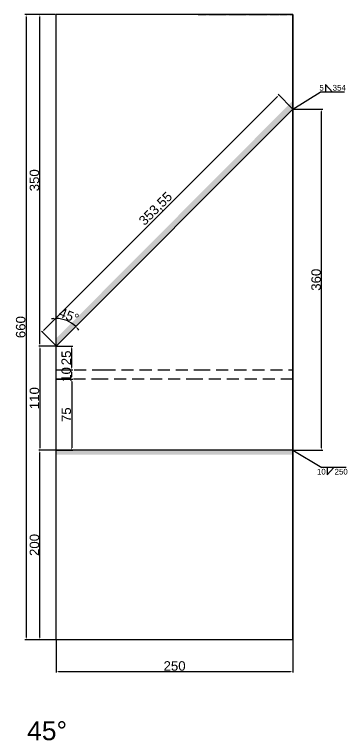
# Model space of a CAD drawing. Header units: millimetres. Extents: x 277 to 35015, y -7843 to 25622.
# Drawn here: x 3551 to 3902, y -7032 to -6266 of the extents above; entities that cross this region are included whole.
import ezdxf

# ---------------------------------------------------------------- set-up
doc = ezdxf.new("R2010")
doc.units = ezdxf.units.MM
doc.linetypes.add('DASHED', pattern=[19.05, 12.7, -6.35])
doc.linetypes.add('JIS_09_08', pattern=[10.75, 8, -0.55, 0.55, -0.55, 0.55, -0.55])
doc.layers.add('尺寸标注', color=6, linetype='Continuous')
doc.layers.add('焊缝', color=250, linetype='Continuous')
doc.styles.get("Standard").update_dxf_attribs({"font": 'arial.ttf'})
doc.dimstyles.new('ISO-25-JHF', dxfattribs={"dimtxt": 10, "dimasz": 2.5, "dimexe": 1.25, "dimexo": 0.625, "dimtad": 1, "dimtxsty": 'Standard', "dimcen": 2.5, "dimadec": 0, "dimazin": 0, "dimtfac": 1, "dimtmove": 0, "dimatfit": 3, "dimfxl": 1, "dimarcsym": 0})

# ---------------------------------------------------------------- blocks, each defined once
blk = doc.blocks.new('*D1046')
at = {"layer": 'Defpoints', "color": 0, "transparency": 16777216}
for p in [(3594.77, -6315.98), (3694.77, -6515.98), (3609.33, -6590.77), (3594.77, -6615.98), (3594.77, -6975.98)]:
    blk.add_point(p, dxfattribs=at)
at = {"layer": '尺寸标注', "color": 0, "lineweight": -2, "transparency": 16777216}
for start, end in [(94.92197, 99.84395), (45, 90), (35.15605, 40.07803)]:
    blk.add_arc((3594.77, -6615.98), 29.11, start, end, dxfattribs=at)
at = {"layer": '尺寸标注', "color": 0, "transparency": 16777216}
for points in [[(3592.26, -6586.56), (3592.29, -6587.39), (3594.77, -6586.87)], [(3616.74, -6597.52), (3617.35, -6596.95), (3615.36, -6595.39)]]:
    blk.add_solid(points, dxfattribs=at)
at = {"layer": '尺寸标注', "color": 0, "transparency": 16777216, "insert": (3608.1, -6583.81), "char_height": 10, "attachment_point": 5, "rotation": 337.5}
blk.add_mtext('45°', dxfattribs=at)
blk = doc.blocks.new('*D1043')
at = {"layer": 'Defpoints', "color": 0, "transparency": 16777216}
for p in [(3594.77, -6925.98), (3844.77, -6925.98), (3844.77, -6959.48)]:
    blk.add_point(p, dxfattribs=at)
at = {"layer": '尺寸标注', "color": 0, "lineweight": -2, "transparency": 16777216}
for p, q in [((3594.77, -6926.6), (3594.77, -6960.73)), ((3844.77, -6926.6), (3844.77, -6960.73)), ((3597.27, -6959.48), (3842.27, -6959.48))]:
    blk.add_line(p, q, dxfattribs=at)
at = {"layer": '尺寸标注', "color": 0, "transparency": 16777216}
for points in [[(3597.27, -6959.06), (3597.27, -6959.9), (3594.77, -6959.48)], [(3842.27, -6959.06), (3842.27, -6959.9), (3844.77, -6959.48)]]:
    blk.add_solid(points, dxfattribs=at)
at = {"layer": '尺寸标注', "color": 0, "transparency": 16777216, "insert": (3719.77, -6953.75), "char_height": 10, "attachment_point": 5}
blk.add_mtext('250', dxfattribs=at)
blk = doc.blocks.new('*D1047')
at = {"layer": 'Defpoints', "color": 0, "transparency": 16777216}
for p in [(3594.77, -6265.98), (3562.99, -6925.98), (3594.77, -6925.98)]:
    blk.add_point(p, dxfattribs=at)
at = {"layer": '尺寸标注', "color": 0, "lineweight": -2, "transparency": 16777216}
for p, q in [((3594.15, -6265.98), (3561.74, -6265.98)), ((3562.99, -6268.48), (3562.99, -6923.48)), ((3594.15, -6925.98), (3561.74, -6925.98))]:
    blk.add_line(p, q, dxfattribs=at)
at = {"layer": '尺寸标注', "color": 0, "transparency": 16777216}
for points in [[(3562.57, -6268.48), (3563.4, -6268.48), (3562.99, -6265.98)], [(3562.57, -6923.48), (3563.4, -6923.48), (3562.99, -6925.98)]]:
    blk.add_solid(points, dxfattribs=at)
at = {"layer": '尺寸标注', "color": 0, "transparency": 16777216, "insert": (3557.26, -6595.98), "char_height": 10, "attachment_point": 5, "rotation": 90}
blk.add_mtext('660', dxfattribs=at)
blk = doc.blocks.new('*D1048')
at = {"layer": 'Defpoints', "color": 0, "transparency": 16777216}
for p in [(3844.77, -6365.98), (3875.01, -6365.98), (3844.77, -6725.98)]:
    blk.add_point(p, dxfattribs=at)
at = {"layer": '尺寸标注', "color": 0, "lineweight": -2, "transparency": 16777216}
for p, q in [((3845.4, -6365.98), (3876.26, -6365.98)), ((3875.01, -6723.48), (3875.01, -6368.48)), ((3845.4, -6725.98), (3876.26, -6725.98))]:
    blk.add_line(p, q, dxfattribs=at)
at = {"layer": '尺寸标注', "color": 0, "transparency": 16777216}
for points in [[(3874.6, -6368.48), (3875.43, -6368.48), (3875.01, -6365.98)], [(3874.6, -6723.48), (3875.43, -6723.48), (3875.01, -6725.98)]]:
    blk.add_solid(points, dxfattribs=at)
at = {"layer": '尺寸标注', "color": 0, "transparency": 16777216, "insert": (3869.28, -6545.98), "char_height": 10, "attachment_point": 5, "rotation": 90}
blk.add_mtext('360', dxfattribs=at)
blk = doc.blocks.new('*D1049')
at = {"layer": 'Defpoints', "color": 0, "transparency": 16777216}
for p in [(3594.77, -6615.98), (3577.5, -6725.98), (3594.77, -6725.98)]:
    blk.add_point(p, dxfattribs=at)
at = {"layer": '尺寸标注', "color": 0, "lineweight": -2, "transparency": 16777216}
for p, q in [((3594.15, -6615.98), (3576.25, -6615.98)), ((3577.5, -6618.48), (3577.5, -6723.48)), ((3594.15, -6725.98), (3576.25, -6725.98))]:
    blk.add_line(p, q, dxfattribs=at)
at = {"layer": '尺寸标注', "color": 0, "transparency": 16777216}
for points in [[(3577.08, -6618.48), (3577.91, -6618.48), (3577.5, -6615.98)], [(3577.08, -6723.48), (3577.91, -6723.48), (3577.5, -6725.98)]]:
    blk.add_solid(points, dxfattribs=at)
at = {"layer": '尺寸标注', "color": 0, "transparency": 16777216, "insert": (3571.77, -6670.98), "char_height": 10, "attachment_point": 5, "rotation": 90}
blk.add_mtext('110', dxfattribs=at)
blk = doc.blocks.new('*D1051')
at = {"layer": 'Defpoints', "color": 0, "transparency": 16777216}
for p in [(3594.77, -6650.98), (3594.77, -6725.98), (3611.11, -6725.98)]:
    blk.add_point(p, dxfattribs=at)
at = {"layer": '尺寸标注', "color": 0, "lineweight": -2, "transparency": 16777216}
for p, q in [((3595.4, -6650.98), (3612.36, -6650.98)), ((3611.11, -6653.48), (3611.11, -6723.48)), ((3595.4, -6725.98), (3612.36, -6725.98))]:
    blk.add_line(p, q, dxfattribs=at)
at = {"layer": '尺寸标注', "color": 0, "transparency": 16777216}
for points in [[(3610.69, -6653.48), (3611.53, -6653.48), (3611.11, -6650.98)], [(3610.69, -6723.48), (3611.53, -6723.48), (3611.11, -6725.98)]]:
    blk.add_solid(points, dxfattribs=at)
at = {"layer": '尺寸标注', "color": 0, "transparency": 16777216, "insert": (3605.4, -6688.48), "char_height": 10, "attachment_point": 5, "rotation": 90}
blk.add_mtext('75', dxfattribs=at)
blk = doc.blocks.new('*D1052')
at = {"layer": 'Defpoints', "color": 0, "transparency": 16777216}
for p in [(3594.77, -6640.98), (3611.11, -6640.98), (3594.77, -6650.98)]:
    blk.add_point(p, dxfattribs=at)
at = {"layer": '尺寸标注', "color": 0, "lineweight": -2, "transparency": 16777216}
for p, q in [((3595.4, -6640.98), (3612.36, -6640.98)), ((3611.11, -6648.48), (3611.11, -6643.48)), ((3595.4, -6650.98), (3612.36, -6650.98))]:
    blk.add_line(p, q, dxfattribs=at)
at = {"layer": '尺寸标注', "color": 0, "transparency": 16777216}
for points in [[(3610.69, -6643.48), (3611.53, -6643.48), (3611.11, -6640.98)], [(3610.69, -6648.48), (3611.53, -6648.48), (3611.11, -6650.98)]]:
    blk.add_solid(points, dxfattribs=at)
at = {"layer": '尺寸标注', "color": 0, "transparency": 16777216, "insert": (3605.38, -6645.98), "char_height": 10, "attachment_point": 5, "rotation": 90}
blk.add_mtext('10', dxfattribs=at)
blk = doc.blocks.new('*D1053')
at = {"layer": 'Defpoints', "color": 0, "transparency": 16777216}
for p in [(3594.77, -6615.98), (3611.11, -6615.98), (3594.77, -6640.98)]:
    blk.add_point(p, dxfattribs=at)
at = {"layer": '尺寸标注', "color": 0, "lineweight": -2, "transparency": 16777216}
for p, q in [((3595.4, -6615.98), (3612.36, -6615.98)), ((3611.11, -6638.48), (3611.11, -6618.48)), ((3595.4, -6640.98), (3612.36, -6640.98))]:
    blk.add_line(p, q, dxfattribs=at)
at = {"layer": '尺寸标注', "color": 0, "transparency": 16777216}
for points in [[(3610.69, -6618.48), (3611.53, -6618.48), (3611.11, -6615.98)], [(3610.69, -6638.48), (3611.53, -6638.48), (3611.11, -6640.98)]]:
    blk.add_solid(points, dxfattribs=at)
at = {"layer": '尺寸标注', "color": 0, "transparency": 16777216, "insert": (3605.38, -6628.48), "char_height": 10, "attachment_point": 5, "rotation": 90}
blk.add_mtext('25', dxfattribs=at)
blk = doc.blocks.new('*D1054')
at = {"layer": 'Defpoints', "color": 0, "transparency": 16777216}
for p in [(3577.5, -6725.98), (3594.77, -6725.98), (3594.77, -6925.98)]:
    blk.add_point(p, dxfattribs=at)
at = {"layer": '尺寸标注', "color": 0, "lineweight": -2, "transparency": 16777216}
for p, q in [((3594.15, -6725.98), (3576.25, -6725.98)), ((3577.5, -6923.48), (3577.5, -6728.48)), ((3594.15, -6925.98), (3576.25, -6925.98))]:
    blk.add_line(p, q, dxfattribs=at)
at = {"layer": '尺寸标注', "color": 0, "transparency": 16777216}
for points in [[(3577.08, -6728.48), (3577.91, -6728.48), (3577.5, -6725.98)], [(3577.08, -6923.48), (3577.91, -6923.48), (3577.5, -6925.98)]]:
    blk.add_solid(points, dxfattribs=at)
at = {"layer": '尺寸标注', "color": 0, "transparency": 16777216, "insert": (3571.77, -6825.98), "char_height": 10, "attachment_point": 5, "rotation": 90}
blk.add_mtext('200', dxfattribs=at)
blk = doc.blocks.new('*D1055')
at = {"layer": 'Defpoints', "color": 0, "transparency": 16777216}
for p in [(3577.5, -6265.98), (3594.77, -6265.98), (3594.77, -6615.98)]:
    blk.add_point(p, dxfattribs=at)
at = {"layer": '尺寸标注', "color": 0, "lineweight": -2, "transparency": 16777216}
for p, q in [((3594.15, -6265.98), (3576.25, -6265.98)), ((3577.5, -6613.48), (3577.5, -6268.48)), ((3594.15, -6615.98), (3576.25, -6615.98))]:
    blk.add_line(p, q, dxfattribs=at)
at = {"layer": '尺寸标注', "color": 0, "transparency": 16777216}
for points in [[(3577.08, -6268.48), (3577.91, -6268.48), (3577.5, -6265.98)], [(3577.08, -6613.48), (3577.91, -6613.48), (3577.5, -6615.98)]]:
    blk.add_solid(points, dxfattribs=at)
at = {"layer": '尺寸标注', "color": 0, "transparency": 16777216, "insert": (3571.76, -6440.98), "char_height": 10, "attachment_point": 5, "rotation": 90}
blk.add_mtext('350', dxfattribs=at)
blk = doc.blocks.new('*D1056')
at = {"layer": 'Defpoints', "color": 0, "transparency": 16777216}
for p in [(3829.91, -6351.11), (3844.77, -6365.98), (3594.77, -6615.98)]:
    blk.add_point(p, dxfattribs=at)
at = {"layer": '尺寸标注', "color": 0, "lineweight": -2, "transparency": 16777216}
for p, q in [((3581.68, -6599.35), (3828.14, -6352.88)), ((3844.33, -6365.53), (3829.03, -6350.23)), ((3594.33, -6615.53), (3579.03, -6600.23))]:
    blk.add_line(p, q, dxfattribs=at)
at = {"layer": '尺寸标注', "color": 0, "transparency": 16777216}
for points in [[(3827.85, -6352.59), (3828.44, -6353.18), (3829.91, -6351.11)], [(3581.38, -6599.05), (3581.97, -6599.64), (3579.91, -6601.11)]]:
    blk.add_solid(points, dxfattribs=at)
at = {"layer": '尺寸标注', "color": 0, "transparency": 16777216, "insert": (3700.22, -6471.42), "char_height": 10, "attachment_point": 5, "rotation": 45}
blk.add_mtext('353,55', dxfattribs=at)

msp = doc.modelspace()

# ---------------------------------------------------------------- hatches: boundary and pattern name
at = {"layer": '焊缝'}
h = msp.add_hatch(color=250, dxfattribs=at)
h.dxf.hatch_style = 1
h.paths.add_polyline_path([(3594.772, -6607.777), (3594.772, -6615.976), (3844.772, -6365.976), (3844.772, -6356.826)])
h = msp.add_hatch(color=250, dxfattribs=at)
h.dxf.hatch_style = 1
h.paths.add_polyline_path([(3594.772, -6725.546), (3594.772, -6730.546), (3844.772, -6730.546), (3844.772, -6725.546)])

# ---------------------------------------------------------------- linework, layer by layer
for p, q in [((3594.772, -6925.976), (3594.772, -6265.976)), ((3844.772, -6265.976), (3594.772, -6265.976)), ((3844.772, -6265.976), (3844.772, -6925.976)), ((3844.772, -6925.976), (3844.772, -6265.976)), ((3594.772, -6615.976), (3844.772, -6365.976)), ((3644.772, -6725.976), (3594.772, -6725.976)), ((3744.772, -6725.976), (3644.772, -6725.976)), ((3844.772, -6725.976), (3744.772, -6725.976)), ((3644.772, -6925.976), (3594.772, -6925.976)), ((3744.772, -6925.976), (3644.772, -6925.976)), ((3844.772, -6925.976), (3744.772, -6925.976))]:
    msp.add_line(p, q)
at = {"linetype": 'JIS_09_08'}
msp.add_line((3744.772, -6265.976), (3844.772, -6265.976), dxfattribs=at)
at = {"linetype": 'DASHED'}
for p, q in [((3594.772, -6640.976), (3644.772, -6640.976)), ((3644.772, -6640.976), (3744.772, -6640.976)), ((3744.772, -6640.976), (3844.772, -6640.976)), ((3644.772, -6650.976), (3594.772, -6650.976)), ((3744.772, -6650.976), (3644.772, -6650.976)), ((3844.772, -6650.976), (3744.772, -6650.976))]:
    msp.add_line(p, q, dxfattribs=at)
at = {"layer": '尺寸标注'}
for p, q in [((3879.179, -6340.022), (3886.411, -6347.786)), ((3879.179, -6340.022), (3879.179, -6347.786)), ((3844.772, -6365.976), (3873.529, -6347.786)), ((3899.292, -6347.786), (3873.529, -6347.786)), ((3844.772, -6725.976), (3875.222, -6744.166)), ((3900.985, -6744.166), (3875.222, -6744.166)), ((3880.872, -6744.166), (3880.872, -6751.931)), ((3880.872, -6751.931), (3888.103, -6744.166))]:
    msp.add_line(p, q, dxfattribs=at)

# ---------------------------------------------------------------- texts
at = {"insert": (3564.007, -7012.082), "char_height": 20, "attachment_point": 1}
msp.add_mtext_dynamic_manual_height_columns('45° ', width=70.10425, gutter_width=12.5, heights=[0], dxfattribs=at)
at = {"layer": '尺寸标注', "char_height": 6}
for s, insert, attachment_point in [('5    354', (3872.709, -6340.269), 1), ('10    250', (3870.115, -6751.683), 7)]:
    msp.add_mtext_dynamic_manual_height_columns(s, width=68.30832, gutter_width=12.5, heights=[0], dxfattribs=dict(at, insert=insert, attachment_point=attachment_point))

# ---------------------------------------------------------------- dimensions: what is measured, and where the dimension line sits
at = {"layer": '尺寸标注'}
for p1, p2, distance, picture, middle in [((3594.772, -6265.976), (3594.772, -6925.976), -31.786, '*D1047', (3557.255, -6595.976)), ((3594.772, -6615.976), (3594.772, -6265.976), 17.275, '*D1055', (3571.763, -6440.976)), ((3594.772, -6615.976), (3844.772, -6365.976), 21.02, '*D1056', (3700.218, -6471.422)), ((3844.772, -6725.976), (3844.772, -6365.976), -30.24, '*D1048', (3869.278, -6545.976)), ((3594.772, -6615.976), (3594.772, -6725.976), -17.275, '*D1049', (3571.766, -6670.976)), ((3594.772, -6640.976), (3594.772, -6615.976), -16.339, '*D1053', (3605.38, -6628.476)), ((3594.772, -6650.976), (3594.772, -6725.976), 16.339, '*D1051', (3605.4, -6688.476)), ((3594.772, -6925.976), (3594.772, -6725.976), 17.275, '*D1054', (3571.766, -6825.976)), ((3594.772, -6925.976), (3844.772, -6925.976), -33.502, '*D1043', (3719.772, -6953.748))]:
    dim = msp.add_aligned_dim(p1=p1, p2=p2, distance=distance, dimstyle='ISO-25-JHF', dxfattribs=at)
    dim.commit()
    dim.dimension.update_dxf_attribs({"geometry": picture, "text_midpoint": middle})
dim = msp.add_angular_dim_2l(base=(3609.328, -6590.765), line1=((3594.772, -6975.976), (3594.772, -6315.976)), line2=((3594.772, -6615.976), (3694.772, -6515.976)), dimstyle='ISO-25-JHF', dxfattribs=at)
dim.commit()
dim.dimension.update_dxf_attribs({"geometry": '*D1046', "text_midpoint": (3608.098, -6583.806)})
dim = msp.add_linear_dim(base=(3611.111, -6640.976), p1=(3594.772, -6650.976), p2=(3594.772, -6640.976), angle=90, dimstyle='ISO-25-JHF', dxfattribs=at)
dim.commit()
dim.dimension.update_dxf_attribs({"geometry": '*D1052', "text_midpoint": (3611.111, -6645.976), "dimtype": 161})

doc.saveas('drawing.dxf')
